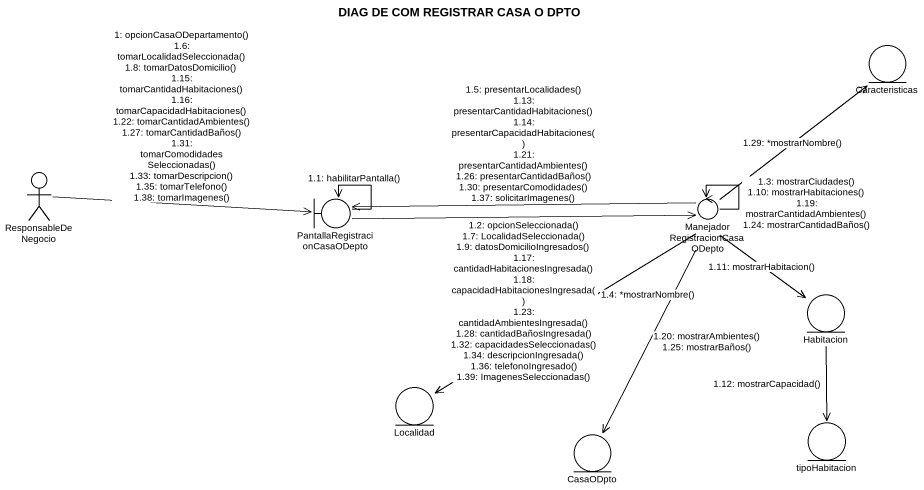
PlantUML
@startuml
title DIAG DE COM REGISTRAR CASA O DPTO
entity Caracteristicas
actor ResponsableDeNegocio
boundary "PantallaRegistracionCasaODepto" as PantallaRegistracionCasaODep
control "ManejadorRegistracionCasaODepto" as ManejadorRegistracionCasaODe
entity Habitacion
entity Localidad
entity CasaODpto
entity tipoHabitacion
ResponsableDeNegocio -right-> PantallaRegistracionCasaODep : 1: opcionCasaODepartamento()\n1.6: tomarLocalidadSeleccionada()\n1.8: tomarDatosDomicilio()\n1.15: tomarCantidadHabitaciones()\n1.16: tomarCapacidadHabitaciones()\n1.22: tomarCantidadAmbientes()\n1.27: tomarCantidadBaños()\n1.31: tomarComodidadesSeleccionadas()\n1.33: tomarDescripcion()\n1.35: tomarTelefono()\n1.38: tomarImagenes()
PantallaRegistracionCasaODep --> PantallaRegistracionCasaODep : 1.1: habilitarPantalla()
PantallaRegistracionCasaODep -right-> ManejadorRegistracionCasaODe : 1.2: opcionSeleccionada()\n1.7: LocalidadSeleccionada()\n1.9: datosDomicilioIngresados()\n1.17: cantidadHabitacionesIngresada()\n1.18: capacidadHabitacionesIngresada()\n1.23: cantidadAmbientesIngresada()\n1.28: cantidadBañosIngresada()\n1.32: capacidadesSeleccionadas()\n1.34: descripcionIngresada()\n1.36: telefonoIngresado()\n1.39: ImagenesSeleccionadas()
ManejadorRegistracionCasaODe --> ManejadorRegistracionCasaODe : 1.3: mostrarCiudades()\n1.10: mostrarHabitaciones()\n1.19: mostrarCantidadAmbientes()\n1.24: mostrarCantidadBaños()
ManejadorRegistracionCasaODe --> Localidad : 1.4: *mostrarNombre()
ManejadorRegistracionCasaODe -left-> PantallaRegistracionCasaODep : 1.5: presentarLocalidades()\n1.13: presentarCantidadHabitaciones()\n1.14: presentarCapacidadHabitaciones()\n1.21: presentarCantidadAmbientes()\n1.26: presentarCantidadBaños()\n1.30: presentarComodidades()\n1.37: solicitarImagenes()
ManejadorRegistracionCasaODe --> Habitacion : 1.11: mostrarHabitacion()
Habitacion --> tipoHabitacion : 1.12: mostrarCapacidad()
ManejadorRegistracionCasaODe --> CasaODpto : 1.20: mostrarAmbientes()\n1.25: mostrarBaños()
ManejadorRegistracionCasaODe -up-> Caracteristicas : 1.29: *mostrarNombre()
@enduml
